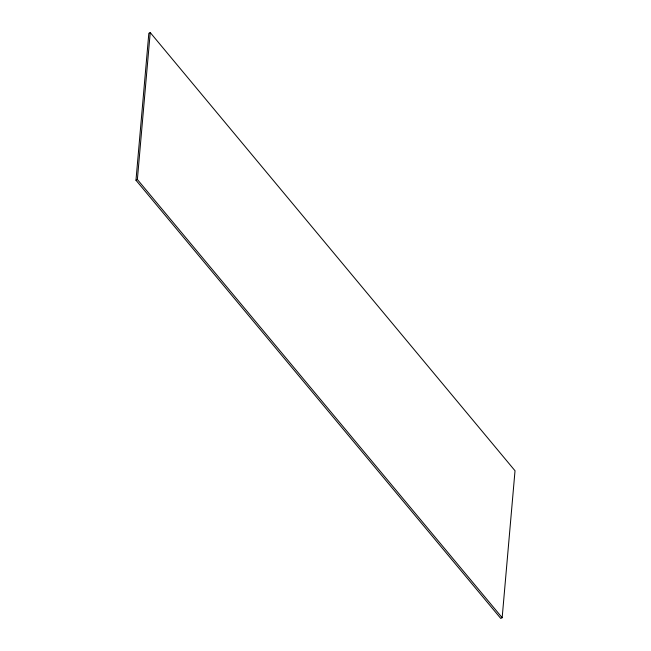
<?xml version="1.0" encoding="UTF-8"?>
<svg xmlns="http://www.w3.org/2000/svg" width="651" height="651" viewBox="0 0 651 651"><rect width="100%" height="100%" fill="white"/><g stroke="black" fill="none" stroke-linecap="round" stroke-linejoin="round"><path stroke-width="0.98" d="M135.978 180.246L148.835 33.307L150.226 32.55L515.022 470.754L502.165 617.693L500.774 618.45L135.978 180.246L137.377 179.489L150.226 32.55M137.377 179.489L502.165 617.693"/></g></svg>
